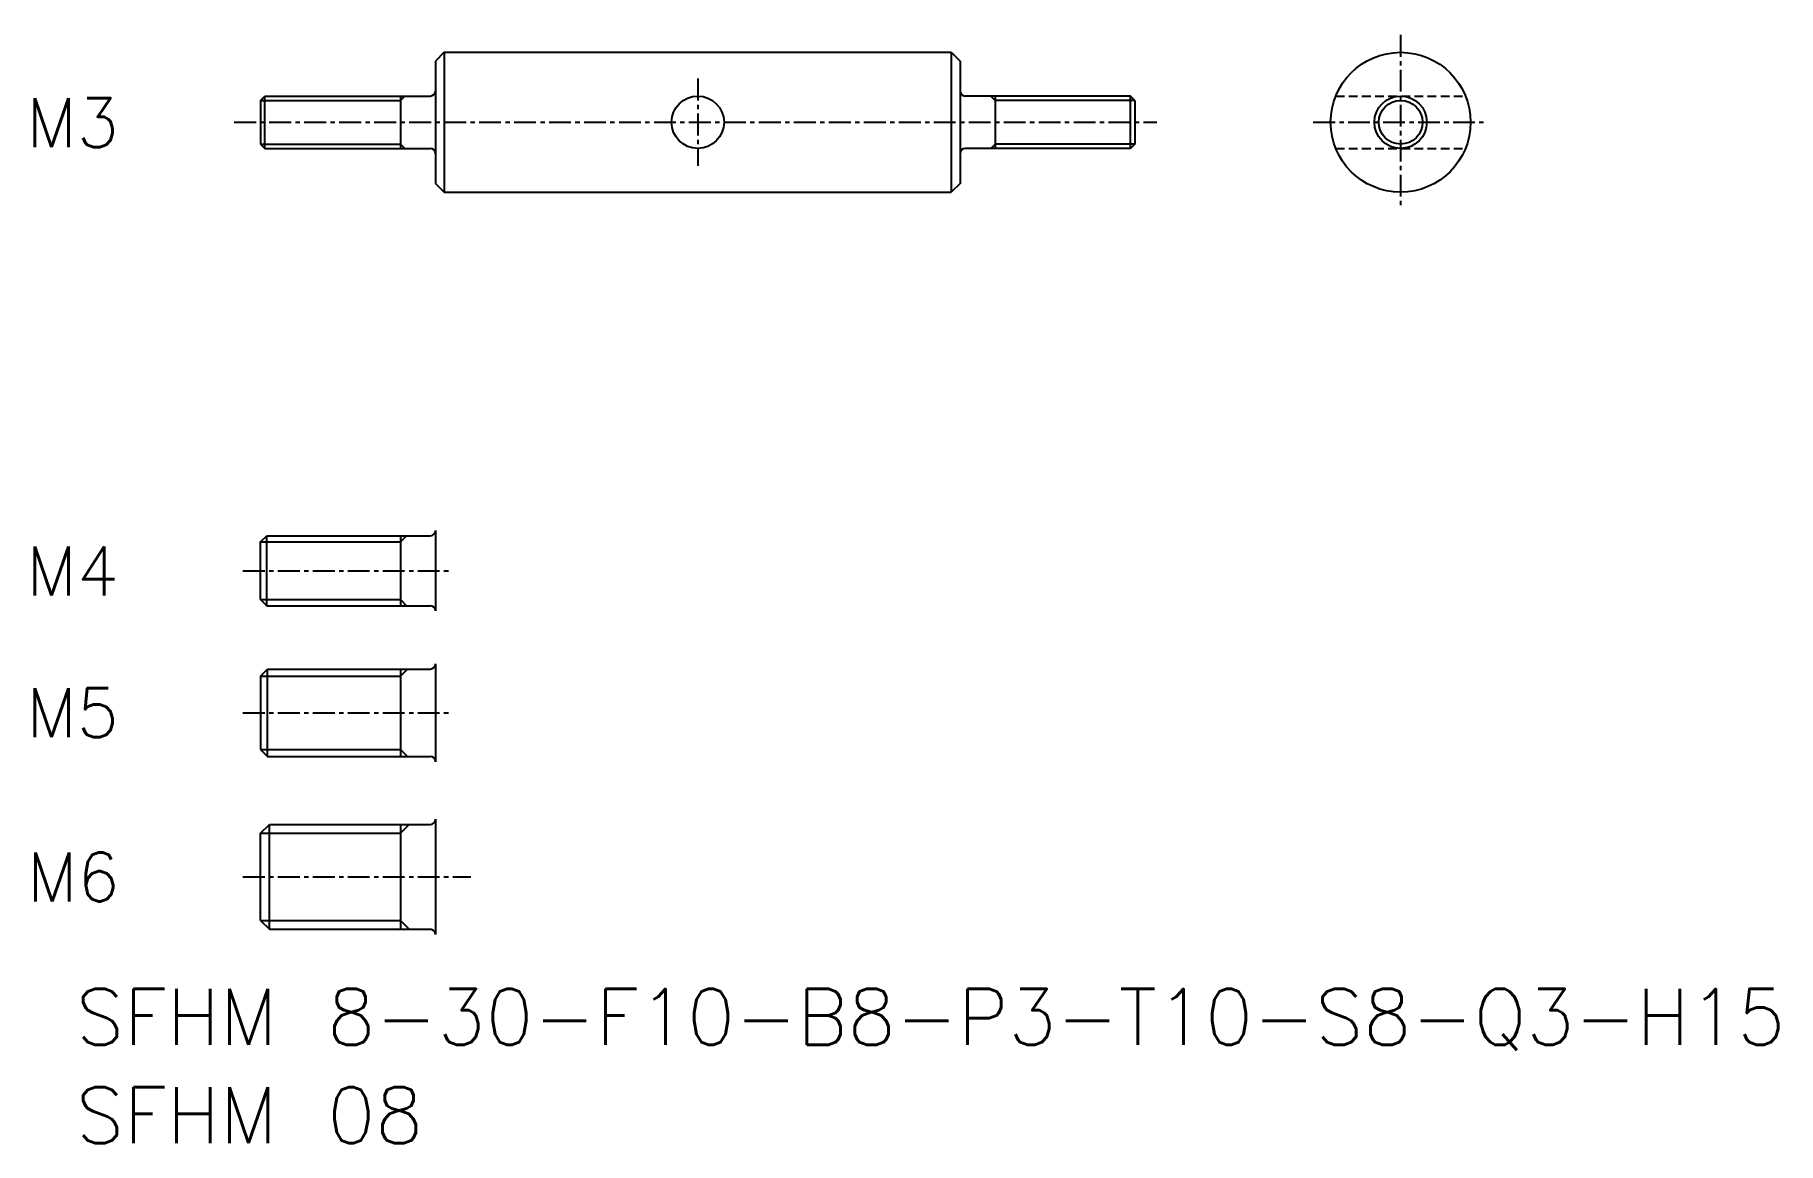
# Model space of a CAD drawing. Extents: x 587.9 to 687.6, y -98.8 to -35.4.
import ezdxf
from ezdxf.enums import TextEntityAlignment as Align

# ---------------------------------------------------------------- set-up
doc = ezdxf.new("R2010")
doc.units = 0
doc.linetypes.add('CENTER', pattern=[2, 1.25, -0.25, 0.25, -0.25])
doc.linetypes.add('DASHED', pattern=[0.75, 0.5, -0.25])
doc.layers.get('0').update_dxf_attribs({"linetype": 'CONTINUOUS'})
doc.layers.add('CENTER', color=1, linetype='CENTER')
doc.styles.get("Standard").update_dxf_attribs({"font": 'txt.shx'})

msp = doc.modelspace()

# ---------------------------------------------------------------- linework, layer by layer
at = {"color": 7, "linetype": 'CONTINUOUS'}
for p, q in [((611.358, -36.439), (610.858, -36.939)), ((611.358, -36.439), (640.358, -36.439)), ((611.358, -36.439), (611.358, -44.439)), ((640.358, -36.439), (640.858, -36.939)), ((640.358, -36.439), (640.358, -44.439)), ((610.858, -36.939), (610.858, -43.939)), ((640.858, -36.939), (640.858, -43.939)), ((640.858, -38.689), (640.858, -38.689)), ((600.858, -39.189), (601.108, -38.939)), ((600.858, -39.189), (600.858, -41.689)), ((601.108, -38.939), (610.558, -38.939)), ((601.108, -41.939), (601.108, -38.939)), ((608.858, -38.939), (608.858, -41.939)), ((650.608, -38.939), (641.158, -38.939)), ((642.858, -38.939), (642.858, -41.939)), ((650.608, -41.939), (650.608, -38.939)), ((650.858, -39.189), (650.608, -38.939)), ((650.858, -39.189), (650.858, -41.689)), ((640.858, -40.439), (640.858, -40.439)), ((600.858, -41.689), (601.108, -41.939)), ((650.858, -41.689), (650.608, -41.939)), ((601.108, -41.939), (610.558, -41.939)), ((650.608, -41.939), (641.158, -41.939)), ((610.858, -43.939), (611.358, -44.439)), ((611.358, -44.439), (640.358, -44.439)), ((640.858, -43.939), (640.358, -44.439)), ((610.858, -63.8), (610.858, -68.4)), ((600.858, -64.45), (601.208, -64.1)), ((600.858, -67.75), (600.858, -64.45)), ((601.208, -64.1), (610.558, -64.1)), ((601.208, -68.1), (601.208, -64.1)), ((608.858, -64.1), (608.858, -68.1)), ((600.858, -67.75), (601.208, -68.1)), ((601.208, -68.1), (610.558, -68.1)), ((600.858, -72.122), (601.258, -71.722)), ((601.258, -71.722), (610.558, -71.722)), ((601.258, -76.722), (601.258, -71.722)), ((608.858, -71.722), (608.858, -76.722)), ((610.858, -71.422), (610.858, -77.022)), ((600.858, -72.122), (600.858, -76.322)), ((600.858, -76.322), (601.258, -76.722)), ((601.258, -76.722), (610.558, -76.722)), ((600.858, -81.112), (601.358, -80.612)), ((601.358, -86.612), (601.358, -80.612)), ((601.358, -80.612), (610.558, -80.612)), ((608.858, -80.612), (608.858, -86.612)), ((610.858, -80.312), (610.858, -86.912)), ((600.858, -86.112), (600.858, -81.112)), ((600.858, -86.112), (601.358, -86.612)), ((601.358, -86.612), (610.558, -86.612))]:
    msp.add_line(p, q, dxfattribs=at)
at = {"color": 3, "linetype": 'CONTINUOUS'}
for p, q in [((600.858, -39.189), (608.858, -39.189)), ((608.858, -39.189), (609.108, -38.939)), ((642.858, -39.189), (642.608, -38.939)), ((650.858, -39.189), (642.858, -39.189)), ((600.858, -41.689), (608.858, -41.689)), ((608.858, -41.689), (609.108, -41.939)), ((642.858, -41.689), (642.608, -41.939)), ((650.858, -41.689), (642.858, -41.689)), ((600.858, -64.45), (608.858, -64.45)), ((608.858, -64.45), (609.208, -64.1)), ((600.858, -67.75), (608.858, -67.75)), ((608.858, -67.75), (609.208, -68.1)), ((608.858, -72.122), (609.258, -71.722)), ((600.858, -72.122), (608.858, -72.122)), ((600.858, -76.322), (608.858, -76.322)), ((608.858, -76.322), (609.258, -76.722)), ((608.858, -81.112), (609.358, -80.612)), ((600.858, -81.112), (608.858, -81.112)), ((600.858, -86.112), (608.858, -86.112)), ((608.858, -86.112), (609.358, -86.612))]:
    msp.add_line(p, q, dxfattribs=at)
at = {"color": 3, "linetype": 'DASHED'}
for p, q in [((662.342, -38.939), (669.758, -38.939)), ((662.342, -41.939), (669.758, -41.939))]:
    msp.add_line(p, q, dxfattribs=at)
at = {"color": 7, "linetype": 'CONTINUOUS'}
for centre, radius in [((666.05, -40.439), 4), ((625.858, -40.439), 1.5), ((666.05, -40.439), 1.5)]:
    msp.add_circle(centre, radius, dxfattribs=at)
at = {"color": 3, "linetype": 'CONTINUOUS'}
msp.add_circle((666.05, -40.439), 1.25, dxfattribs=at)
at = {"color": 7, "linetype": 'CONTINUOUS'}
for centre, start, end in [((610.558, -38.639), 270, 0), ((641.158, -38.639), 180, 270), ((610.558, -42.239), 0, 90), ((641.158, -42.239), 90, 180), ((610.558, -63.8), 270, 0), ((610.558, -68.4), 0, 90), ((610.558, -71.422), 270, 0), ((610.558, -77.022), 0, 90), ((610.558, -80.312), 270, 0), ((610.558, -86.912), 0, 90)]:
    msp.add_arc(centre, 0.3, start, end, dxfattribs=at)
at = {"layer": 'CENTER', "color": 1, "linetype": 'CENTER'}
for p, q in [((666.05, -35.439), (666.05, -45.439)), ((625.858, -37.939), (625.858, -42.939)), ((599.355, -40.439), (652.102, -40.439)), ((661.05, -40.439), (671.05, -40.439)), ((599.844, -66.1), (611.725, -66.1)), ((599.844, -74.222), (611.725, -74.222)), ((599.844, -83.612), (612.88, -83.612))]:
    msp.add_line(p, q, dxfattribs=at)

# ---------------------------------------------------------------- texts
at = {"color": 7, "linetype": 'CONTINUOUS'}
for s, p in [('M3', (592.749, -40.457)), ('M4', (592.749, -66.117)), ('M5', (592.749, -74.224)), ('M6', (592.787, -83.621))]:
    msp.add_text(s, height=2.8, dxfattribs=at).set_placement(p, align=Align.MIDDLE_RIGHT)
for s, p in [('SFHM 8-30-F10-B8-P3-T10-S8-Q3-H15', (590.296, -93.227)), ('SFHM 08', (590.296, -98.847))]:
    msp.add_text(s, height=3.2).set_placement(p)

doc.saveas('drawing.dxf')
